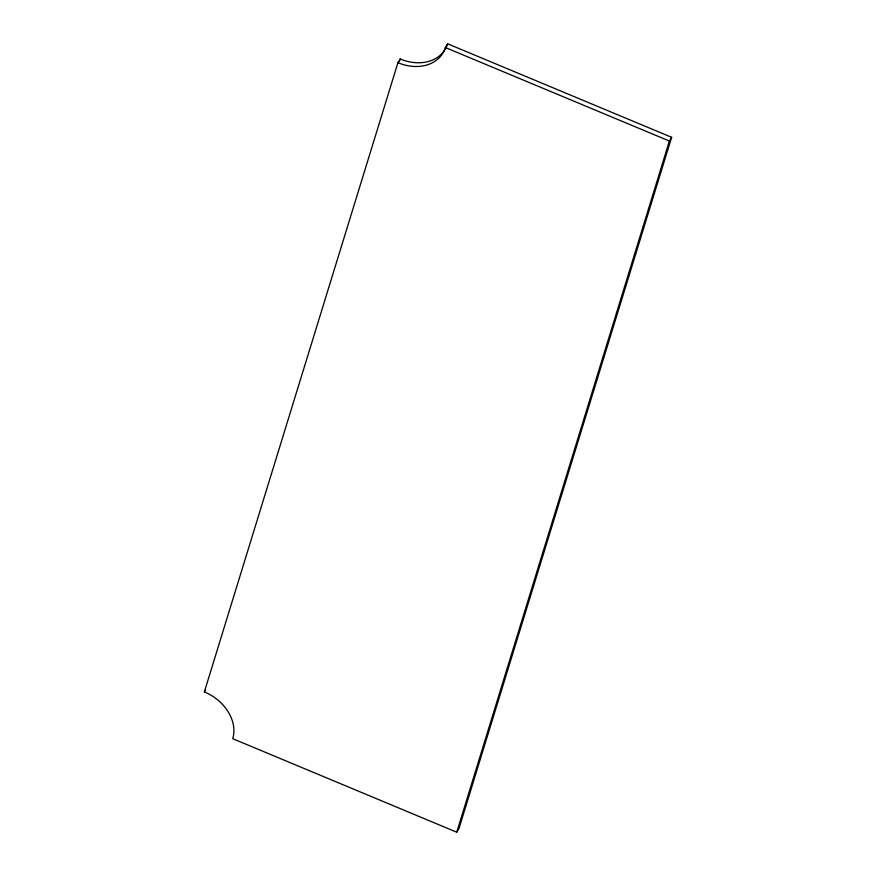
<?xml version="1.0" encoding="UTF-8"?>
<svg xmlns="http://www.w3.org/2000/svg" width="876" height="876" viewBox="0 0 876 876"><rect width="100%" height="100%" fill="white"/><g stroke="black" fill="none" stroke-linecap="round" stroke-linejoin="round"><path stroke-width="1.31" d="M204.36 691.887L397.923 62.7L400.19 58.977A41.38 32.04 31.2 0 0 447.625 43.8L671.64 137.302L459.002 828.466L456.746 832.2L232.731 738.698A41.38 32.04 31.2 0 0 204.36 691.887L205.499 690.014M399.379 61.594L400.19 58.977M456.746 832.2L669.373 141.036L671.64 137.302M397.923 62.7A41.38 32.04 31.2 0 0 445.358 47.534L447.625 43.8M445.358 47.534L669.373 141.036"/></g></svg>
